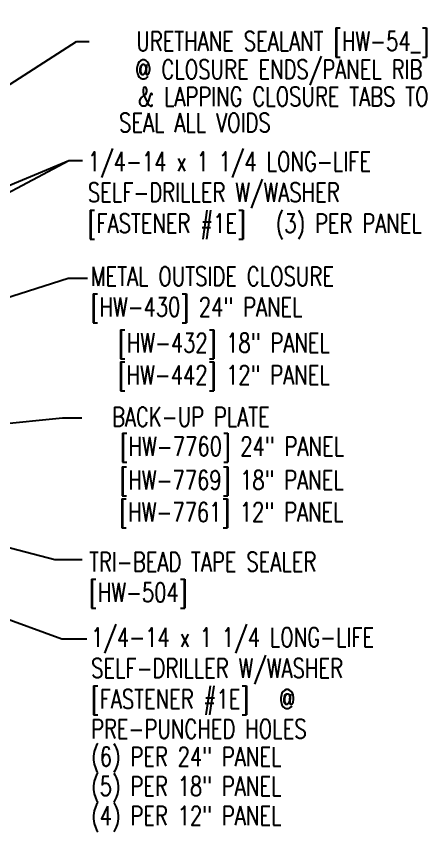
# Model space of a CAD drawing. Header units: inches. Extents: x -2.7 to 41.1, y 9.6 to 45.4.
# Drawn here: x 33.01 to 41.07, y 14.28 to 30.31 of the extents above; entities that cross this region are included whole.
import ezdxf
from ezdxf.enums import TextEntityAlignment as Align

# ---------------------------------------------------------------- set-up
doc = ezdxf.new("R2010")
doc.units = ezdxf.units.IN
doc.header["$MEASUREMENT"] = 0
doc.layers.add('DIM', color=7, linetype='Continuous')
doc.layers.add('TEXT', color=2, linetype='Continuous')
doc.styles.add('TEXT1', font='ROMANS.shx', dxfattribs={"width": 0.75, "height": 0.375})
doc.dimstyles.new('DETAIL$7', dxfattribs={"dimscale": 4, "dimtxt": 0.09375, "dimasz": 0.125, "dimexe": 0.0625, "dimexo": 0.125, "dimgap": 0.0625, "dimtad": 1, "dimdec": 4, "dimzin": 3, "dimdsep": 46, "dimlunit": 4, "dimtxsty": 'TEXT1', "dimblk": 'ARCHTICK', "dimcen": 0.0625, "dimclrd": 7, "dimclre": 7, "dimclrt": 2, "dimadec": 0, "dimazin": 0, "dimtfac": 0.59375, "dimtdec": 4, "dimtmove": 0, "dimatfit": 3, "dimfxl": 0, "dimfrac": 2, "dimtolj": 1, "dimtzin": 3, "dimarcsym": 0})

# ---------------------------------------------------------------- blocks, each defined once
blk = doc.blocks.new('_ArchTick')
at = {"color": 0, "linetype": 'ByBlock', "const_width": 0.15}
blk.add_lwpolyline([(-0.5, -0.5), (0.5, 0.5)], dxfattribs=at)
blk = doc.blocks.new('FD-F1e')
at = {"layer": 'TEXT', "style": 'TEXT1', "width": 0.75}
for s, p in [('1/4-14 x 1 1/4 LONG-LIFE', (0.0047, -0.0408)), ('SELF-DRILLER W/WASHER', (0.0047, -0.1926)), ('[FASTENER #1E]', (0.0047, -0.3444))]:
    blk.add_text(s, height=0.09375, dxfattribs=at).set_placement(p)
blk.add_attdef('(QUANTITY)', (0.9263, -0.3444), '', height=0.0938, dxfattribs=at)
at = {"layer": 'TEXT', "style": 'TEXT1', "flags": 1}
for tag, p in [('Color', (0.0245, -0.5337)), ('Calc', (0.0245, -0.5337)), ('Opt1', (0.0245, -0.5337)), ('Opt2', (0.0245, -0.5337)), ('Opt3', (0.0245, -0.5337)), ('Description', (0.0245, -0.5337)), ('Multiple', (0.0245, -0.5337)), ('Part', (0.0245, -0.5337)), ('Spare1', (0.0245, -0.7212)), ('Spare2', (0.0245, -0.7212)), ('Spare3', (0.0245, -0.7212)), ('Spare4', (0.0245, -0.7212)), ('Spare5', (0.0245, -0.7212)), ('Spare6', (0.0245, -0.7212)), ('Spare7', (0.0245, -0.7212)), ('Spare8', (0.0245, -0.7212)), ('Spare9', (0.0245, -0.7212)), ('Spare10', (0.0245, -0.7212))]:
    blk.add_attdef(tag, p, '', height=0.0938, dxfattribs=at)
blk = doc.blocks.new('dsc-HW-430')
at = {"layer": 'TEXT', "style": 'TEXT1', "width": 0.75}
for s, p in [('METAL OUTSIDE CLOSURE', (0, 0)), ('[HW-430] 24" PANEL', (0, -0.6))]:
    blk.add_text(s, height=0.375, dxfattribs=at).set_placement(p)
at = {"layer": 'TEXT', "style": 'TEXT1', "flags": 1}
for tag, p in [('COLOR', (0, -1.2)), ('CALC', (0, -1.2)), ('OPT1', (0, -1.2)), ('OPT2', (0, -1.2)), ('OPT3', (0, -1.2)), ('GAGE', (0, -1.2)), ('SHPLN', (0, -1.2)), ('PART', (0, -1.2)), ('DESCRIPTION', (0, -1.2)), ('MULTIPLE', (0, -1.2)), ('SPARE1', (0, -1.8)), ('SPARE2', (0, -1.8)), ('SPARE3', (0, -1.8)), ('SPARE4', (0, -1.8)), ('SPARE5', (0, -1.8)), ('SPARE6', (0, -1.8)), ('SPARE7', (0, -1.8)), ('SPARE8', (0, -1.8)), ('SPARE9', (0, -1.8)), ('SPARE10', (0, -1.8))]:
    blk.add_attdef(tag, p, '', height=0.375, dxfattribs=at)
blk = doc.blocks.new('dsc-HW-504')
at = {"layer": 'TEXT', "style": 'TEXT1', "width": 0.75}
for s, p in [('TRI-BEAD TAPE SEALER', (0, 0)), ('[HW-504]', (0, -0.6))]:
    blk.add_text(s, height=0.375, dxfattribs=at).set_placement(p)
at = {"layer": 'TEXT', "style": 'TEXT1', "flags": 1}
for tag, p in [('COLOR', (0, -1.2)), ('CALC', (0, -1.2)), ('OPT1', (0, -1.2)), ('OPT2', (0, -1.2)), ('OPT3', (0, -1.2)), ('GAGE', (0, -1.2)), ('SHPLN', (0, -1.2)), ('PART', (0, -1.2)), ('DESCRIPTION', (0, -1.2)), ('MULTIPLE', (0, -1.2)), ('SPARE1', (0, -1.8)), ('SPARE2', (0, -1.8)), ('SPARE3', (0, -1.8)), ('SPARE4', (0, -1.8)), ('SPARE5', (0, -1.8)), ('SPARE6', (0, -1.8)), ('SPARE7', (0, -1.8)), ('SPARE8', (0, -1.8)), ('SPARE9', (0, -1.8)), ('SPARE10', (0, -1.8))]:
    blk.add_attdef(tag, p, '', height=0.375, dxfattribs=at)

msp = doc.modelspace()

# ---------------------------------------------------------------- block references
for name, p in [('dsc-HW-430', (34.47056, 25.01095)), ('dsc-HW-504', (34.43794, 19.39981))]:
    msp.add_blockref(name, p)
at = {"layer": 'TEXT', "xscale": 4, "yscale": 4, "zscale": 4}
for p, values in [((34.39472, 27.43077), {'(QUANTITY)': '(3) PER PANEL'}), ((34.4588, 18.0803), {'(QUANTITY)': '@'})]:
    msp.add_blockref('FD-F1e', p, dxfattribs=at).add_auto_attribs(values)

# ---------------------------------------------------------------- texts
at = {"layer": 'TEXT', "style": 'TEXT1', "width": 0.75}
for s, p in [('URETHANE SEALANT [HW-54_]', (41.11276, 29.63398)), ('@ CLOSURE ENDS/PANEL RIB', (40.97967, 29.07777)), ('& LAPPING CLOSURE TABS TO', (41.10148, 28.54344)), ('SEAL ALL VOIDS', (38.00334, 28.0316)), ('[HW-432] 18" PANEL', (39.16536, 23.70374)), ('[HW-442] 12" PANEL', (39.16233, 23.07414)), ('BACK-UP PLATE', (37.98433, 22.25017)), ('[HW-7760] 24" PANEL', (39.44265, 21.66982)), ('[HW-7769] 18" PANEL', (39.43726, 21.00838)), ('[HW-7761] 12" PANEL', (39.43423, 20.37878))]:
    msp.add_text(s, height=0.375, dxfattribs=at).set_placement(p, align=Align.RIGHT)
for s, p in [('PRE-PUNCHED HOLES', (34.47579, 16.11636)), ('(6) PER 24" PANEL', (34.47579, 15.57201)), ('(5) PER 18" PANEL', (34.47579, 14.99038)), ('(4) PER 12" PANEL', (34.47579, 14.40875))]:
    msp.add_text(s, height=0.375, dxfattribs=at).set_placement(p)

# ---------------------------------------------------------------- leaders
msp.add_leader([(25.8449, 24.43193), (34.18858, 29.81742), (34.44038, 29.81742)], dimstyle='DETAIL$7')
at = {"layer": 'DIM'}
for points in [[(26.14833, 25.77436), (34.26618, 31.44692), (34.56891, 31.44692)], [(25.52056, 23.92011), (34.03867, 27.4725), (34.07343, 27.4725)], [(25.68455, 23.06466), (34.03867, 27.4725), (34.31009, 27.4725)], [(26.08642, 22.62734), (34.02942, 25.16541), (34.40808, 25.16541)], [(27.32515, 21.76273), (33.91385, 22.41937), (34.2925, 22.41937)], [(25.98253, 21.68329), (33.76315, 19.63376), (34.30471, 19.63376)], [(25.71791, 21.03667), (33.90068, 18.07608), (34.39271, 18.07608)]]:
    msp.add_leader(points, dimstyle='DETAIL$7', dxfattribs=at)

doc.saveas('drawing.dxf')
